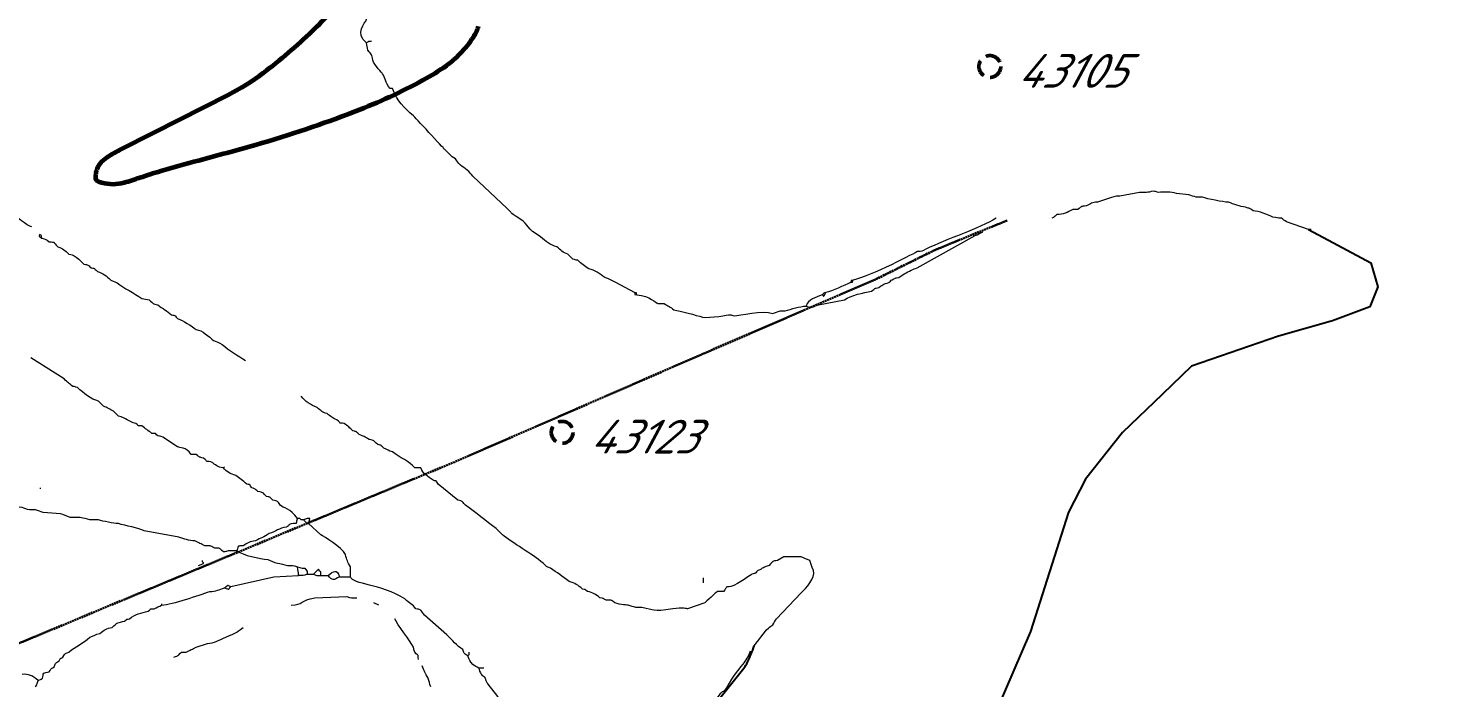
# Model space of a CAD drawing. Header units: centimetres. Extents: x -1591 to 2988, y -2086 to 1278.
# Drawn here: x -931.5 to -513, y -1587.7 to -1392.6 of the extents above; entities that cross this region are included whole.
import ezdxf

# ---------------------------------------------------------------- set-up
doc = ezdxf.new("R2010")
doc.units = ezdxf.units.CM
doc.header["$MEASUREMENT"] = 0
doc.linetypes.add('ACAD_ISO02W100', pattern=[15, 12, -3])
doc.linetypes.add('DASHED', pattern=[7, 5, -2, 0])
for name, color, linetype in [('layer 1', 7, 'Continuous'), ('Lines', 10, 'Continuous'), ('Свердловини', 90, 'Continuous')]:
    doc.layers.add(name, color=color, linetype=linetype)
doc.styles.add('style1', font='isocpeur_0.ttf', dxfattribs={"oblique": 15, "height": 10})
picture_1 = doc.add_image_def('image1.jpg', size_in_pixel=(4696, 8380))

msp = doc.modelspace()

# ---------------------------------------------------------------- linework, layer by layer
at = {"layer": 'layer 1'}
msp.add_lwpolyline([(-552.166, -1452.102), (-543.534, -1456.751), (-533.734, -1462.029), (-531.629, -1469.065), (-534.039, -1475.01), (-545.093, -1479.115), (-561.109, -1483.645), (-586.903, -1492.562), (-595.549, -1500.913), (-607.269, -1512.235), (-618.238, -1526.028), (-623.34, -1535.794), (-634.569, -1571.094), (-644.77, -1594.64), (-646.532, -1602.429)], dxfattribs=at)
msp.add_lwpolyline([(-778.937, -1605.355, 0.0251698), (-767.524, -1605.93, 0.0480475), (-761.555, -1605.355), (-746.06, -1602.343), (-733.876, -1599.973), (-725.78, -1589.826), (-719.527, -1581.987, 0.0579221), (-718.371, -1580.135, 0.0244152), (-716.392, -1575.363)], format="xyb", dxfattribs=at)
at = {"layer": 'layer 1', "lineweight": 20}
for points, knots in [([(-930.362, -1451.371), (-933.655, -1450.424), (-941.285, -1442.513), (-944.261, -1440.032), (-944.261, -1440.032), (-947.184, -1437.595), (-945.832, -1437.92), (-949.381, -1434.911), (-949.381, -1434.911), (-950.802, -1433.872), (-950.13, -1434.736), (-950.844, -1433.083), (-950.844, -1433.083), (-952.575, -1431.208), (-953.832, -1429.144), (-955.599, -1427.23), (-955.599, -1427.23), (-956.063, -1425.618), (-956.143, -1425.955), (-957.428, -1424.67), (-957.428, -1424.67), (-958.152, -1422.959), (-960.44, -1419.944), (-961.817, -1418.452), (-961.817, -1418.452), (-962.44, -1416.98), (-962.102, -1417.534), (-963.28, -1416.258), (-963.28, -1416.258), (-964.111, -1414.293), (-965.324, -1412.421), (-966.938, -1410.771), (-966.938, -1410.771), (-967.068, -1409.446), (-967.08, -1409.726), (-967.669, -1408.577), (-967.669, -1408.577), (-967.669, -1408.577), (-971.693, -1401.261), (-971.693, -1401.261), (-971.693, -1401.261), (-971.718, -1400.121), (-971.864, -1399.731), (-972.059, -1398.701), (-972.059, -1398.701), (-972.845, -1397.85), (-973.192, -1397.363), (-973.887, -1396.507), (-973.887, -1396.507), (-974.016, -1394.829), (-974.904, -1392.428), (-975.716, -1391.02), (-975.716, -1391.02), (-975.866, -1389.112), (-975.402, -1390.66), (-976.448, -1389.191), (-976.448, -1389.191), (-976.608, -1387.102), (-977.495, -1386.015), (-977.545, -1383.705), (-977.545, -1383.705), (-978.434, -1382.165), (-978.236, -1382.979), (-978.276, -1381.145), (-978.276, -1381.145), (-979.279, -1379.738), (-978.965, -1380.915), (-979.008, -1378.95), (-979.008, -1378.95), (-979.477, -1377.504), (-979.374, -1377.617), (-979.374, -1376.024), (-979.374, -1376.024), (-979.839, -1374.589), (-979.987, -1373.128), (-980.471, -1371.635), (-980.471, -1371.635), (-980.471, -1371.635), (-981.203, -1358.102), (-981.203, -1358.102), (-981.203, -1358.102), (-981.82, -1356.06), (-981.365, -1357.295), (-981.203, -1355.176), (-981.203, -1355.176), (-981.248, -1354.926), (-982.703, -1352.765), (-982.3, -1350.787), (-982.3, -1350.787), (-982.3, -1350.787), (-981.203, -1345.666), (-981.203, -1345.666), (-981.203, -1345.666), (-980.688, -1344.081), (-980.606, -1344.642), (-981.203, -1343.106)], [0, 0, 0, 0, 0.04, 0.04, 0.04, 0.04, 0.08, 0.08, 0.08, 0.08, 0.12, 0.12, 0.12, 0.12, 0.16, 0.16, 0.16, 0.16, 0.2, 0.2, 0.2, 0.2, 0.24, 0.24, 0.24, 0.24, 0.28, 0.28, 0.28, 0.28, 0.32, 0.32, 0.32, 0.32, 0.36, 0.36, 0.36, 0.36, 0.4, 0.4, 0.4, 0.4, 0.44, 0.44, 0.44, 0.44, 0.48, 0.48, 0.48, 0.48, 0.52, 0.52, 0.52, 0.52, 0.56, 0.56, 0.56, 0.56, 0.6, 0.6, 0.6, 0.6, 0.64, 0.64, 0.64, 0.64, 0.68, 0.68, 0.68, 0.68, 0.72, 0.72, 0.72, 0.72, 0.76, 0.76, 0.76, 0.76, 0.8, 0.8, 0.8, 0.8, 0.84, 0.84, 0.84, 0.84, 0.88, 0.88, 0.88, 0.88, 0.92, 0.92, 0.92, 0.92, 1, 1, 1, 1]), ([(-751.871, -1470.756), (-751.519, -1471.689), (-752.072, -1471.135), (-751.14, -1471.487), (-751.14, -1471.487), (-751.492, -1470.555), (-750.938, -1471.108), (-751.871, -1470.756), (-751.871, -1470.756), (-751.871, -1470.756), (-757.357, -1467.83), (-757.357, -1467.83), (-757.357, -1467.83), (-758.48, -1467.254), (-759.417, -1466.694), (-760.649, -1466.367), (-760.649, -1466.367), (-762.186, -1465.12), (-763.509, -1464.206), (-765.404, -1463.806), (-765.404, -1463.806), (-766.636, -1462.807), (-767.474, -1462.374), (-768.696, -1461.246), (-768.696, -1461.246), (-769.482, -1461.081), (-769.325, -1461.157), (-770.159, -1460.88), (-770.159, -1460.88), (-770.159, -1460.88), (-771.622, -1459.417), (-771.622, -1459.417), (-771.622, -1459.417), (-773.036, -1459.011), (-773.719, -1458.192), (-774.914, -1457.223), (-774.914, -1457.223), (-776.695, -1456.749), (-778.24, -1455.616), (-779.669, -1454.297), (-779.669, -1454.297), (-783.868, -1451.933), (-783.304, -1450.606), (-785.521, -1449.176), (-785.521, -1449.176), (-790.069, -1446.243), (-787.415, -1447.84), (-789.544, -1445.884), (-789.544, -1445.884), (-789.544, -1445.884), (-799.786, -1436.374), (-799.786, -1436.374), (-799.786, -1436.374), (-800.747, -1434.983), (-802.002, -1434.056), (-803.443, -1433.083), (-803.443, -1433.083), (-804.235, -1432.223), (-804.307, -1432.141), (-804.906, -1431.254), (-804.906, -1431.254), (-806.289, -1430.408), (-806.992, -1429.534), (-808.198, -1428.328), (-808.198, -1428.328), (-808.198, -1428.328), (-817.342, -1418.452), (-817.342, -1418.452), (-817.342, -1418.452), (-820.291, -1416.019), (-821.988, -1414.324), (-823.56, -1410.405), (-823.56, -1410.405), (-823.56, -1410.405), (-824.292, -1410.405), (-824.292, -1410.405), (-824.292, -1410.405), (-825.618, -1408.724), (-825.843, -1407.044), (-826.486, -1406.016), (-826.486, -1406.016), (-826.488, -1406.014), (-828.905, -1403.433), (-829.412, -1401.993), (-829.412, -1401.993), (-829.58, -1400.292), (-829.777, -1400.421), (-830.875, -1399.067), (-830.875, -1399.067), (-831.029, -1398.254), (-831.174, -1397.741), (-831.241, -1396.872), (-831.241, -1396.872), (-834.936, -1394.008), (-831.613, -1391.05), (-831.241, -1389.923), (-831.241, -1389.923), (-831.11, -1388.598), (-831.099, -1388.877), (-830.509, -1387.728), (-830.509, -1387.728), (-829.938, -1386.499), (-829.329, -1385.411), (-829.046, -1384.071), (-829.046, -1384.071), (-827.959, -1382.578), (-828.503, -1384.146), (-828.315, -1382.242), (-828.315, -1382.242), (-827.422, -1379.464), (-825.344, -1377.008), (-823.56, -1374.927), (-823.56, -1374.927), (-823.56, -1374.927), (-820.634, -1371.269), (-820.634, -1371.269), (-820.634, -1371.269), (-818.478, -1367.927), (-811.311, -1358.774), (-808.198, -1358.467), (-808.198, -1358.467), (-807.723, -1356.85), (-808.177, -1357.635), (-806.735, -1356.639), (-806.735, -1356.639), (-806.735, -1356.639), (-803.077, -1353.347), (-803.077, -1353.347), (-803.077, -1353.347), (-801.629, -1352.93), (-797.387, -1350.12), (-796.128, -1348.958), (-796.128, -1348.958), (-796.128, -1348.958), (-790.276, -1347.495), (-790.276, -1347.495), (-790.276, -1347.495), (-789.923, -1346.634), (-789.831, -1346.184), (-789.544, -1345.3)], [0, 0, 0, 0, 0.0277778, 0.0277778, 0.0277778, 0.0277778, 0.0555556, 0.0555556, 0.0555556, 0.0555556, 0.0833333, 0.0833333, 0.0833333, 0.0833333, 0.1111111, 0.1111111, 0.1111111, 0.1111111, 0.1388889, 0.1388889, 0.1388889, 0.1388889, 0.1666667, 0.1666667, 0.1666667, 0.1666667, 0.1944444, 0.1944444, 0.1944444, 0.1944445, 0.2222222, 0.2222222, 0.2222222, 0.2222222, 0.25, 0.25, 0.25, 0.25, 0.2777778, 0.2777778, 0.2777778, 0.2777778, 0.3055556, 0.3055556, 0.3055556, 0.3055556, 0.3333333, 0.3333333, 0.3333333, 0.3333333, 0.3611111, 0.3611111, 0.3611111, 0.3611111, 0.3888889, 0.3888889, 0.3888889, 0.3888889, 0.4166667, 0.4166667, 0.4166667, 0.4166667, 0.4444444, 0.4444444, 0.4444444, 0.4444445, 0.4722222, 0.4722222, 0.4722222, 0.4722222, 0.5, 0.5, 0.5, 0.5, 0.5277778, 0.5277778, 0.5277778, 0.5277778, 0.5555556, 0.5555556, 0.5555556, 0.5555556, 0.5833333, 0.5833333, 0.5833333, 0.5833333, 0.6111111, 0.6111111, 0.6111111, 0.6111111, 0.6388889, 0.6388889, 0.6388889, 0.6388889, 0.6666667, 0.6666667, 0.6666667, 0.6666667, 0.6944444, 0.6944444, 0.6944444, 0.6944445, 0.7222222, 0.7222222, 0.7222222, 0.7222222, 0.75, 0.75, 0.75, 0.75, 0.7777778, 0.7777778, 0.7777778, 0.7777778, 0.8055556, 0.8055556, 0.8055556, 0.8055556, 0.8333333, 0.8333333, 0.8333333, 0.8333333, 0.8611111, 0.8611111, 0.8611111, 0.8611111, 0.8888889, 0.8888889, 0.8888889, 0.8888889, 0.9166667, 0.9166667, 0.9166667, 0.9166667, 0.9444444, 0.9444444, 0.9444444, 0.9444445, 1, 1, 1, 1]), ([(-552.166, -1452.102), (-552.166, -1452.102), (-551.435, -1452.102), (-551.435, -1452.102), (-551.435, -1452.102), (-551.435, -1452.102), (-552.166, -1452.102), (-552.166, -1452.102), (-552.166, -1452.102), (-552.166, -1452.102), (-558.75, -1449.907), (-558.75, -1449.907), (-558.75, -1449.907), (-559.407, -1449.388), (-559.544, -1449.257), (-560.213, -1448.81), (-560.213, -1448.81), (-561.444, -1448.716), (-561.542, -1448.539), (-562.773, -1448.444), (-562.773, -1448.444), (-564.159, -1447.645), (-566.979, -1446.742), (-568.625, -1446.616), (-568.625, -1446.616), (-569.904, -1445.677), (-569.337, -1446.032), (-570.82, -1445.518), (-570.82, -1445.518), (-572.496, -1445.39), (-574.381, -1444.595), (-575.94, -1444.055), (-575.94, -1444.055), (-577.521, -1444.021), (-582.15, -1443.069), (-583.621, -1442.592), (-583.621, -1442.592), (-583.621, -1442.592), (-585.45, -1442.592), (-585.45, -1442.592), (-585.45, -1442.592), (-586.183, -1442.339), (-586.912, -1442.114), (-587.645, -1441.861), (-587.645, -1441.861), (-587.645, -1441.861), (-591.302, -1441.495), (-591.302, -1441.495), (-591.302, -1441.495), (-593.069, -1440.922), (-594.8, -1441.129), (-596.789, -1441.129), (-596.789, -1441.129), (-597.688, -1440.806), (-597.416, -1440.925), (-598.252, -1440.763), (-598.252, -1440.763), (-599.877, -1441.291), (-600.493, -1441.129), (-602.275, -1441.129), (-602.275, -1441.129), (-602.275, -1441.129), (-608.127, -1442.227), (-608.127, -1442.227), (-608.127, -1442.227), (-609.74, -1442.262), (-610.018, -1442.473), (-611.419, -1442.958), (-611.419, -1442.958), (-611.419, -1442.958), (-614.73, -1444.021), (-614.73, -1444.021), (-614.73, -1444.021), (-616.273, -1444.175), (-616.716, -1444.41), (-618.003, -1445.153), (-618.003, -1445.153), (-619.654, -1445.28), (-619.263, -1445.223), (-620.563, -1446.25), (-620.563, -1446.25), (-620.563, -1446.25), (-622.026, -1446.25), (-622.026, -1446.25), (-622.026, -1446.25), (-623.635, -1447.076), (-624.829, -1447.671), (-626.781, -1447.713), (-626.781, -1447.713), (-627.638, -1448.57), (-627.399, -1448.3), (-628.244, -1448.81)], [0, 0, 0, 0, 0.0416667, 0.0416667, 0.0416667, 0.0416667, 0.0833333, 0.0833333, 0.0833333, 0.0833333, 0.125, 0.125, 0.125, 0.125, 0.1666667, 0.1666667, 0.1666667, 0.1666667, 0.2083333, 0.2083333, 0.2083333, 0.2083333, 0.25, 0.25, 0.25, 0.25, 0.2916667, 0.2916667, 0.2916667, 0.2916667, 0.3333333, 0.3333333, 0.3333333, 0.3333333, 0.375, 0.375, 0.375, 0.375, 0.4166667, 0.4166667, 0.4166667, 0.4166667, 0.4583333, 0.4583333, 0.4583333, 0.4583333, 0.5, 0.5, 0.5, 0.5, 0.5416667, 0.5416667, 0.5416667, 0.5416667, 0.5833333, 0.5833333, 0.5833333, 0.5833333, 0.625, 0.625, 0.625, 0.625, 0.6666667, 0.6666667, 0.6666667, 0.6666667, 0.7083333, 0.7083333, 0.7083333, 0.7083333, 0.75, 0.75, 0.75, 0.75, 0.7916667, 0.7916667, 0.7916667, 0.7916667, 0.8333333, 0.8333333, 0.8333333, 0.8333333, 0.875, 0.875, 0.875, 0.875, 0.9166667, 0.9166667, 0.9166667, 0.9166667, 1, 1, 1, 1]), ([(-644.703, -1448.81), (-649.601, -1451.743), (-659.523, -1455.007), (-665.552, -1457.954), (-665.552, -1457.954), (-666.761, -1458.575), (-666.664, -1458.654), (-668.112, -1458.686), (-668.112, -1458.686), (-668.113, -1458.686), (-682.204, -1466.167), (-687.132, -1467.098), (-687.132, -1467.098), (-688.064, -1467.45), (-687.511, -1466.897), (-687.863, -1467.83), (-687.863, -1467.83), (-689.83, -1468.619), (-693.312, -1470.363), (-695.178, -1470.756), (-695.178, -1470.756), (-695.905, -1471.031), (-695.564, -1470.776), (-696.276, -1471.487), (-696.276, -1471.487), (-698.251, -1472.28), (-700.423, -1472.666), (-701.03, -1474.779)], [0, 0, 0, 0, 0.125, 0.125, 0.125, 0.125, 0.25, 0.25, 0.25, 0.25, 0.375, 0.375, 0.375, 0.375, 0.5, 0.5, 0.5, 0.5, 0.625, 0.625, 0.625, 0.625, 0.75, 0.75, 0.75, 0.75, 1, 1, 1, 1]), ([(-927.436, -1454.662), (-927.66, -1453.592), (-927.309, -1454.183), (-928.167, -1453.565), (-928.167, -1453.565), (-928.045, -1454.447), (-928.74, -1453.729), (-927.436, -1454.662), (-927.436, -1454.662), (-926.12, -1455.012), (-926.388, -1455.01), (-925.241, -1455.76), (-925.241, -1455.76), (-923.403, -1455.941), (-924.162, -1455.774), (-922.681, -1457.223), (-922.681, -1457.223), (-921.136, -1457.876), (-920.703, -1458.204), (-919.389, -1459.417), (-919.389, -1459.417), (-917.74, -1459.765), (-917.838, -1459.981), (-916.463, -1460.88), (-916.463, -1460.88), (-916.463, -1460.88), (-915, -1462.343), (-915, -1462.343), (-915, -1462.343), (-913.506, -1462.658), (-914.003, -1462.495), (-912.805, -1463.441), (-912.805, -1463.441), (-911.333, -1463.841), (-912.312, -1463.335), (-910.977, -1464.538), (-910.977, -1464.538), (-909.182, -1465.258), (-908.477, -1465.692), (-906.953, -1467.098), (-906.953, -1467.098), (-906.953, -1467.098), (-905.147, -1467.878), (-905.147, -1467.878), (-905.147, -1467.878), (-903.121, -1469.679), (-900.136, -1470.748), (-897.809, -1472.585), (-897.809, -1472.585), (-896.941, -1472.651), (-896.428, -1472.797), (-895.615, -1472.95), (-895.615, -1472.95), (-894.298, -1474.166), (-894.753, -1474.055), (-893.054, -1474.413), (-893.054, -1474.413), (-891.669, -1475.537), (-890.416, -1476.216), (-889.031, -1477.339), (-889.031, -1477.339), (-887.558, -1477.74), (-888.537, -1477.233), (-887.202, -1478.437), (-887.202, -1478.437), (-885.661, -1479.088), (-883.086, -1480.647), (-881.716, -1481.729), (-881.716, -1481.729), (-880.007, -1481.897), (-877.902, -1483.814), (-876.595, -1485.02), (-876.595, -1485.02), (-875.367, -1485.347), (-875.197, -1485.626), (-874.035, -1486.118), (-874.035, -1486.118), (-872.112, -1487.894), (-869.264, -1489.568), (-867.085, -1490.873)], [0, 0, 0, 0, 0.047619, 0.047619, 0.047619, 0.0476191, 0.0952381, 0.0952381, 0.0952381, 0.0952381, 0.1428571, 0.1428571, 0.1428571, 0.1428572, 0.1904762, 0.1904762, 0.1904762, 0.1904762, 0.2380952, 0.2380952, 0.2380952, 0.2380952, 0.2857143, 0.2857143, 0.2857143, 0.2857143, 0.3333333, 0.3333333, 0.3333333, 0.3333333, 0.3809524, 0.3809524, 0.3809524, 0.3809524, 0.4285714, 0.4285714, 0.4285714, 0.4285714, 0.4761905, 0.4761905, 0.4761905, 0.4761905, 0.5238095, 0.5238095, 0.5238095, 0.5238095, 0.5714286, 0.5714286, 0.5714286, 0.5714286, 0.6190476, 0.6190476, 0.6190476, 0.6190476, 0.6666667, 0.6666667, 0.6666667, 0.6666667, 0.7142857, 0.7142857, 0.7142857, 0.7142857, 0.7619048, 0.7619048, 0.7619048, 0.7619048, 0.8095238, 0.8095238, 0.8095238, 0.8095238, 0.8571429, 0.8571429, 0.8571429, 0.8571429, 0.9047619, 0.9047619, 0.9047619, 0.9047619, 1, 1, 1, 1]), ([(-751.14, -1471.487), (-747.323, -1471.781), (-745.434, -1473.848), (-744.922, -1474.048), (-744.922, -1474.048), (-744.922, -1474.048), (-743.093, -1474.048), (-743.093, -1474.048), (-743.093, -1474.048), (-741.891, -1474.768), (-741.337, -1474.953), (-740.167, -1475.876), (-740.167, -1475.876), (-738.318, -1476.266), (-733.572, -1477.482), (-731.754, -1478.071), (-731.754, -1478.071), (-729.395, -1478.444), (-723.894, -1477.338), (-723.708, -1477.339), (-723.708, -1477.339), (-722.922, -1477.504), (-723.079, -1477.429), (-722.244, -1477.705), (-722.244, -1477.705), (-721.006, -1477.709), (-713.684, -1475.743), (-710.906, -1476.974), (-710.906, -1476.974), (-710.174, -1476.72), (-709.444, -1476.496), (-708.711, -1476.242), (-708.711, -1476.242), (-708.711, -1476.242), (-707.248, -1476.242), (-707.248, -1476.242), (-707.248, -1476.242), (-705.424, -1475.611), (-703.035, -1474.933), (-701.03, -1474.779), (-701.03, -1474.779), (-699.247, -1475.472), (-699.173, -1475.036), (-697.373, -1474.413), (-697.373, -1474.413), (-697.373, -1474.413), (-689.692, -1472.95), (-689.692, -1472.95), (-689.692, -1472.95), (-687.697, -1471.53), (-684.086, -1470.851), (-681.645, -1470.39), (-681.645, -1470.39), (-680.448, -1469.445), (-680.944, -1469.608), (-679.451, -1469.293), (-679.451, -1469.293), (-677.977, -1468.13), (-678.167, -1468.398), (-676.524, -1467.83), (-676.524, -1467.83), (-675.667, -1466.972), (-675.907, -1467.243), (-675.061, -1466.732), (-675.061, -1466.732), (-674.004, -1466.277), (-674.929, -1466.471), (-673.598, -1466.367), (-673.598, -1466.367), (-672.367, -1465.395), (-671.274, -1464.886), (-669.941, -1464.172), (-669.941, -1464.172), (-669.198, -1463.819), (-668.895, -1463.712), (-668.112, -1463.441), (-668.112, -1463.441), (-668.112, -1463.441), (-650.921, -1453.931), (-650.921, -1453.931), (-650.921, -1453.931), (-650.152, -1453.573), (-649.476, -1453.266), (-648.727, -1452.834)], [0, 0, 0, 0, 0.0454545, 0.0454545, 0.0454545, 0.0454546, 0.0909091, 0.0909091, 0.0909091, 0.0909091, 0.1363636, 0.1363636, 0.1363636, 0.1363636, 0.1818182, 0.1818182, 0.1818182, 0.1818182, 0.2272727, 0.2272727, 0.2272727, 0.2272727, 0.2727273, 0.2727273, 0.2727273, 0.2727273, 0.3181818, 0.3181818, 0.3181818, 0.3181818, 0.3636364, 0.3636364, 0.3636364, 0.3636364, 0.4090909, 0.4090909, 0.4090909, 0.4090909, 0.4545455, 0.4545455, 0.4545455, 0.4545455, 0.5, 0.5, 0.5, 0.5, 0.5454545, 0.5454545, 0.5454545, 0.5454546, 0.5909091, 0.5909091, 0.5909091, 0.5909091, 0.6363636, 0.6363636, 0.6363636, 0.6363636, 0.6818182, 0.6818182, 0.6818182, 0.6818182, 0.7272727, 0.7272727, 0.7272727, 0.7272727, 0.7727273, 0.7727273, 0.7727273, 0.7727273, 0.8181818, 0.8181818, 0.8181818, 0.8181818, 0.8636364, 0.8636364, 0.8636364, 0.8636364, 0.9090909, 0.9090909, 0.9090909, 0.9090909, 1, 1, 1, 1]), ([(-849.895, -1538.056), (-849.061, -1538.89), (-849.356, -1538.673), (-848.432, -1539.153), (-848.432, -1539.153), (-848.172, -1538.437), (-848.183, -1538.443), (-848.066, -1537.69), (-848.066, -1537.69), (-849.526, -1537.69), (-848.788, -1537.616), (-849.895, -1538.056), (-849.895, -1538.056), (-849.895, -1538.056), (-850.626, -1538.056), (-850.626, -1538.056), (-850.626, -1538.056), (-851.385, -1537.584), (-850.497, -1537.69), (-851.724, -1537.69), (-851.724, -1537.69), (-853.807, -1534.674), (-855.885, -1534.576), (-856.844, -1533.667), (-856.844, -1533.667), (-857.806, -1532.353), (-857.274, -1532.575), (-859.039, -1532.203), (-859.039, -1532.203), (-860.38, -1530.968), (-859.447, -1531.515), (-860.868, -1531.106), (-860.868, -1531.106), (-862.184, -1529.891), (-861.729, -1530.001), (-863.428, -1529.643), (-863.428, -1529.643), (-864.552, -1528.736), (-863.974, -1529.088), (-865.257, -1528.546), (-865.257, -1528.546), (-866.35, -1527.039), (-865.352, -1527.875), (-866.72, -1527.449), (-866.72, -1527.449), (-867.941, -1526.321), (-868.78, -1525.887), (-870.012, -1524.888), (-870.012, -1524.888), (-871.507, -1524.573), (-872.832, -1523.773), (-873.669, -1522.694), (-873.669, -1522.694), (-875.446, -1522.519), (-875.861, -1521.823), (-877.327, -1520.865), (-877.327, -1520.865), (-879.17, -1520.683), (-877.957, -1521.178), (-879.521, -1519.768), (-879.521, -1519.768), (-881.015, -1519.453), (-880.518, -1519.616), (-881.716, -1518.67), (-881.716, -1518.67), (-881.716, -1518.67), (-883.179, -1518.67), (-883.179, -1518.67), (-883.179, -1518.67), (-884.903, -1516.371), (-886.468, -1516.816), (-887.202, -1516.476), (-887.202, -1516.476), (-887.202, -1516.476), (-891.591, -1513.55), (-891.591, -1513.55), (-891.591, -1513.55), (-892.49, -1513.227), (-892.218, -1513.346), (-893.054, -1513.184), (-893.054, -1513.184), (-894.547, -1512.097), (-892.979, -1512.64), (-894.883, -1512.452), (-894.883, -1512.452), (-895.933, -1511.601), (-896.759, -1511.109), (-897.809, -1510.258), (-897.809, -1510.258), (-899.718, -1510.108), (-898.17, -1510.572), (-899.638, -1509.526), (-899.638, -1509.526), (-901.748, -1509.082), (-902.409, -1507.827), (-904.759, -1507.332), (-904.759, -1507.332), (-904.759, -1507.332), (-906.222, -1505.869), (-906.222, -1505.869), (-906.222, -1505.869), (-907.2, -1505.392), (-908.147, -1504.829), (-909.148, -1504.406), (-909.148, -1504.406), (-909.148, -1504.406), (-910.611, -1502.943), (-910.611, -1502.943), (-910.611, -1502.943), (-912.871, -1502.342), (-915.053, -1500.656), (-916.829, -1498.919), (-916.829, -1498.919), (-917.728, -1498.596), (-917.456, -1498.715), (-918.292, -1498.554), (-918.292, -1498.554), (-919.3, -1497.736), (-919.853, -1497.336), (-920.852, -1496.359), (-920.852, -1496.359), (-920.852, -1496.359), (-930.728, -1490.141), (-930.728, -1490.141)], [0, 0, 0, 0, 0.03125, 0.03125, 0.03125, 0.03125, 0.0625, 0.0625, 0.0625, 0.0625, 0.09375, 0.09375, 0.09375, 0.09375, 0.125, 0.125, 0.125, 0.125, 0.15625, 0.15625, 0.15625, 0.15625, 0.1875, 0.1875, 0.1875, 0.1875, 0.21875, 0.21875, 0.21875, 0.21875, 0.25, 0.25, 0.25, 0.25, 0.28125, 0.28125, 0.28125, 0.28125, 0.3125, 0.3125, 0.3125, 0.3125, 0.34375, 0.34375, 0.34375, 0.34375, 0.375, 0.375, 0.375, 0.375, 0.40625, 0.40625, 0.40625, 0.40625, 0.4375, 0.4375, 0.4375, 0.4375, 0.46875, 0.46875, 0.46875, 0.46875, 0.5, 0.5, 0.5, 0.5, 0.53125, 0.53125, 0.53125, 0.53125, 0.5625, 0.5625, 0.5625, 0.5625, 0.59375, 0.59375, 0.59375, 0.59375, 0.625, 0.625, 0.625, 0.625, 0.65625, 0.65625, 0.65625, 0.65625, 0.6875, 0.6875, 0.6875, 0.6875, 0.71875, 0.71875, 0.71875, 0.71875, 0.75, 0.75, 0.75, 0.75, 0.78125, 0.78125, 0.78125, 0.78125, 0.8125, 0.8125, 0.8125, 0.8125, 0.84375, 0.84375, 0.84375, 0.84375, 0.875, 0.875, 0.875, 0.875, 0.90625, 0.90625, 0.90625, 0.90625, 0.9375, 0.9375, 0.9375, 0.9375, 1, 1, 1, 1]), ([(-851.724, -1537.69), (-851.983, -1538.406), (-851.971, -1538.4), (-852.089, -1539.153), (-852.089, -1539.153), (-854.92, -1539.153), (-853.71, -1539.732), (-855.015, -1540.25), (-855.015, -1540.25), (-857.274, -1540.424), (-857.924, -1541.613), (-860.136, -1542.079), (-860.136, -1542.079), (-861.645, -1543.27), (-862.529, -1543.298), (-864.159, -1544.274), (-864.159, -1544.274), (-865.862, -1544.404), (-866.422, -1544.901), (-867.817, -1545.737), (-867.817, -1545.737), (-869.567, -1545.909), (-869.115, -1545.394), (-869.646, -1547.2), (-869.646, -1547.2), (-869.646, -1547.2), (-872.206, -1547.2), (-872.206, -1547.2), (-872.206, -1547.2), (-873.105, -1547.523), (-872.833, -1547.404), (-873.669, -1547.565), (-873.669, -1547.565), (-875.231, -1546.157), (-874.179, -1546.513), (-876.229, -1546.468), (-876.229, -1546.468), (-877.846, -1545.535), (-877.201, -1545.737), (-879.156, -1545.737), (-879.156, -1545.737), (-880.292, -1545.081), (-880.945, -1544.93), (-882.082, -1544.274), (-882.082, -1544.274), (-883.84, -1544.235), (-885.292, -1543.711), (-886.836, -1543.176), (-886.836, -1543.176), (-886.836, -1543.176), (-897.078, -1541.347), (-897.078, -1541.347), (-897.078, -1541.347), (-898.727, -1540.396), (-902.629, -1539.844), (-904.759, -1539.153), (-904.759, -1539.153), (-906.206, -1539.122), (-909.293, -1538.483), (-910.611, -1538.056), (-910.611, -1538.056), (-910.611, -1538.056), (-913.171, -1538.056), (-913.171, -1538.056), (-913.171, -1538.056), (-914.307, -1537.687), (-914.961, -1537.692), (-916.097, -1537.324), (-916.097, -1537.324), (-916.097, -1537.324), (-919.023, -1537.324), (-919.023, -1537.324), (-919.023, -1537.324), (-920.043, -1536.915), (-920.907, -1536.588), (-921.949, -1536.227), (-921.949, -1536.227), (-921.949, -1536.227), (-927.07, -1535.861), (-927.07, -1535.861), (-927.07, -1535.861), (-927.802, -1535.608), (-928.532, -1535.383), (-929.265, -1535.13), (-929.265, -1535.13), (-929.265, -1535.13), (-931.093, -1535.13), (-931.093, -1535.13), (-931.093, -1535.13), (-931.826, -1534.876), (-932.556, -1534.651), (-933.288, -1534.398), (-933.288, -1534.398), (-933.288, -1534.398), (-936.946, -1534.032), (-936.946, -1534.032), (-936.946, -1534.032), (-938.399, -1532.997), (-937.535, -1533.301), (-939.506, -1533.301), (-939.506, -1533.301), (-939.506, -1533.301), (-940.995, -1532.62), (-940.995, -1532.62), (-940.995, -1532.62), (-944.639, -1532.287), (-948.99, -1530.455), (-952.673, -1530.375), (-952.673, -1530.375), (-954.149, -1529.356), (-952.961, -1529.432), (-954.868, -1530.009), (-954.868, -1530.009), (-955.941, -1529.653), (-955.541, -1529.732), (-956.697, -1529.643), (-956.697, -1529.643), (-957.485, -1529.304), (-956.796, -1529.277), (-958.16, -1529.277), (-958.16, -1529.277), (-959.567, -1528.275), (-958.389, -1528.589), (-960.354, -1528.546), (-960.354, -1528.546), (-961.775, -1527.726), (-960.929, -1527.939), (-962.549, -1527.814), (-962.549, -1527.814), (-964.089, -1526.926), (-963.275, -1527.123), (-965.109, -1527.083), (-965.109, -1527.083), (-966.566, -1526.579), (-968.041, -1526.124), (-969.498, -1525.62), (-969.498, -1525.62), (-969.498, -1525.62), (-974.985, -1524.888), (-974.985, -1524.888), (-974.985, -1524.888), (-976.483, -1524.402), (-978.81, -1523.827), (-980.471, -1523.791), (-980.471, -1523.791), (-981.878, -1522.789), (-980.701, -1523.102), (-982.666, -1523.059), (-982.666, -1523.059), (-983.576, -1522.765), (-984.316, -1522.623), (-985.226, -1522.328), (-985.226, -1522.328), (-985.226, -1522.328), (-986.689, -1522.328), (-986.689, -1522.328), (-986.689, -1522.328), (-988.107, -1521.509), (-989.18, -1521.395), (-990.712, -1520.865), (-990.712, -1520.865), (-990.712, -1520.865), (-1007.903, -1517.207), (-1007.903, -1517.207), (-1007.903, -1517.207), (-1009.341, -1516.377), (-1009.342, -1516.592), (-1010.829, -1516.11), (-1010.829, -1516.11), (-1010.829, -1516.11), (-1012.292, -1516.11), (-1012.292, -1516.11), (-1012.292, -1516.11), (-1013.631, -1515.676), (-1014.976, -1515.447), (-1016.316, -1515.013), (-1016.316, -1515.013), (-1017.849, -1514.979), (-1018.074, -1514.68), (-1019.607, -1514.647), (-1019.607, -1514.647), (-1020.961, -1513.866), (-1022.339, -1513.586), (-1023.996, -1513.55), (-1023.996, -1513.55), (-1025.404, -1512.738), (-1027.805, -1511.85), (-1029.483, -1511.721), (-1029.483, -1511.721), (-1030.903, -1510.901), (-1030.058, -1511.114), (-1031.677, -1510.989), (-1031.677, -1510.989), (-1033.38, -1509.776), (-1036.554, -1509.467), (-1038.627, -1508.795), (-1038.627, -1508.795), (-1040.469, -1508.755), (-1041.886, -1508.195), (-1043.382, -1507.332), (-1043.382, -1507.332), (-1045.049, -1507.204), (-1045.372, -1506.728), (-1047.039, -1506.6), (-1047.039, -1506.6), (-1048.605, -1506.116), (-1055.338, -1503.458), (-1057.281, -1503.308), (-1057.281, -1503.308), (-1058.172, -1502.713), (-1058.253, -1502.635), (-1059.109, -1501.845)], [0, 0, 0, 0, 0.0185185, 0.0185185, 0.0185185, 0.0185185, 0.037037, 0.037037, 0.037037, 0.037037, 0.0555556, 0.0555556, 0.0555556, 0.0555556, 0.0740741, 0.0740741, 0.0740741, 0.0740741, 0.0925926, 0.0925926, 0.0925926, 0.0925926, 0.1111111, 0.1111111, 0.1111111, 0.1111111, 0.1296296, 0.1296296, 0.1296296, 0.1296296, 0.1481481, 0.1481481, 0.1481481, 0.1481482, 0.1666667, 0.1666667, 0.1666667, 0.1666667, 0.1851852, 0.1851852, 0.1851852, 0.1851852, 0.2037037, 0.2037037, 0.2037037, 0.2037037, 0.2222222, 0.2222222, 0.2222222, 0.2222222, 0.2407407, 0.2407407, 0.2407407, 0.2407408, 0.2592593, 0.2592593, 0.2592593, 0.2592593, 0.2777778, 0.2777778, 0.2777778, 0.2777778, 0.2962963, 0.2962963, 0.2962963, 0.2962963, 0.3148148, 0.3148148, 0.3148148, 0.3148148, 0.3333333, 0.3333333, 0.3333333, 0.3333333, 0.3518519, 0.3518519, 0.3518519, 0.3518519, 0.3703704, 0.3703704, 0.3703704, 0.3703704, 0.3888889, 0.3888889, 0.3888889, 0.3888889, 0.4074074, 0.4074074, 0.4074074, 0.4074074, 0.4259259, 0.4259259, 0.4259259, 0.4259259, 0.4444444, 0.4444444, 0.4444444, 0.4444445, 0.462963, 0.462963, 0.462963, 0.462963, 0.4814815, 0.4814815, 0.4814815, 0.4814815, 0.5, 0.5, 0.5, 0.5, 0.5185185, 0.5185185, 0.5185185, 0.5185185, 0.537037, 0.537037, 0.537037, 0.537037, 0.5555556, 0.5555556, 0.5555556, 0.5555556, 0.5740741, 0.5740741, 0.5740741, 0.5740741, 0.5925926, 0.5925926, 0.5925926, 0.5925926, 0.6111111, 0.6111111, 0.6111111, 0.6111111, 0.6296296, 0.6296296, 0.6296296, 0.6296296, 0.6481481, 0.6481481, 0.6481481, 0.6481482, 0.6666667, 0.6666667, 0.6666667, 0.6666667, 0.6851852, 0.6851852, 0.6851852, 0.6851852, 0.7037037, 0.7037037, 0.7037037, 0.7037037, 0.7222222, 0.7222222, 0.7222222, 0.7222222, 0.7407407, 0.7407407, 0.7407407, 0.7407408, 0.7592593, 0.7592593, 0.7592593, 0.7592593, 0.7777778, 0.7777778, 0.7777778, 0.7777778, 0.7962963, 0.7962963, 0.7962963, 0.7962963, 0.8148148, 0.8148148, 0.8148148, 0.8148148, 0.8333333, 0.8333333, 0.8333333, 0.8333333, 0.8518519, 0.8518519, 0.8518519, 0.8518519, 0.8703704, 0.8703704, 0.8703704, 0.8703704, 0.8888889, 0.8888889, 0.8888889, 0.8888889, 0.9074074, 0.9074074, 0.9074074, 0.9074074, 0.9259259, 0.9259259, 0.9259259, 0.9259259, 0.9444444, 0.9444444, 0.9444444, 0.9444445, 0.962963, 0.962963, 0.962963, 0.962963, 1, 1, 1, 1]), ([(-716.392, -1575.363), (-716.392, -1575.363), (-712.735, -1570.608), (-712.735, -1570.608), (-712.735, -1570.608), (-711.875, -1569.817), (-711.793, -1569.745), (-710.906, -1569.145), (-710.906, -1569.145), (-710.538, -1568.444), (-710.249, -1567.989), (-709.809, -1567.316), (-709.809, -1567.316), (-709.809, -1567.316), (-702.493, -1559.635), (-702.493, -1559.635), (-702.493, -1559.635), (-700.97, -1558.33), (-698.32, -1555.188), (-698.836, -1553.052), (-698.836, -1553.052), (-699.558, -1551.645), (-699.473, -1551.545), (-699.933, -1550.126), (-699.933, -1550.126), (-700.799, -1549.723), (-701.609, -1549.383), (-702.493, -1549.028), (-702.493, -1549.028), (-702.493, -1549.028), (-707.614, -1549.028), (-707.614, -1549.028), (-707.614, -1549.028), (-707.614, -1549.028), (-709.462, -1550.091), (-709.462, -1550.091), (-709.462, -1550.091), (-711.281, -1550.307), (-710.522, -1550.14), (-712.003, -1551.589), (-712.003, -1551.589), (-713.665, -1551.939), (-713.772, -1552.408), (-715.295, -1553.052), (-715.295, -1553.052), (-716.636, -1554.288), (-715.703, -1553.74), (-717.124, -1554.149), (-717.124, -1554.149), (-717.314, -1554.256), (-720.972, -1557.043), (-723.342, -1557.807), (-723.342, -1557.807), (-725.228, -1557.997), (-724.157, -1557.606), (-725.536, -1559.27), (-725.536, -1559.27), (-725.536, -1559.27), (-727.365, -1559.27), (-727.365, -1559.27), (-727.365, -1559.27), (-727.365, -1559.27), (-731.023, -1562.562), (-731.023, -1562.562), (-731.023, -1562.562), (-731.023, -1562.562), (-736.143, -1564.39), (-736.143, -1564.39), (-736.143, -1564.39), (-736.28, -1564.394), (-737.576, -1563.923), (-740.532, -1564.39), (-740.532, -1564.39), (-746.775, -1565.377), (-745.903, -1564.621), (-749.676, -1564.025), (-749.676, -1564.025), (-749.676, -1564.025), (-751.505, -1564.025), (-751.505, -1564.025), (-751.505, -1564.025), (-752.238, -1563.771), (-752.967, -1563.547), (-753.7, -1563.293), (-753.7, -1563.293), (-753.834, -1563.271), (-755.961, -1563.312), (-757.723, -1562.562), (-757.723, -1562.562), (-759.176, -1561.526), (-758.312, -1561.83), (-760.284, -1561.83), (-760.284, -1561.83), (-761.383, -1561.181), (-760.905, -1561.353), (-762.112, -1561.099), (-762.112, -1561.099), (-763.424, -1560.064), (-764.161, -1559.609), (-765.77, -1559.27), (-765.77, -1559.27), (-767.275, -1558.081), (-765.815, -1558.924), (-767.233, -1558.538), (-767.233, -1558.538), (-768.695, -1557.353), (-769.441, -1556.726), (-771.256, -1556.344), (-771.256, -1556.344), (-773.201, -1554.549), (-774.864, -1553.803), (-776.743, -1552.32), (-776.743, -1552.32), (-778.306, -1551.871), (-777.637, -1552.13), (-778.937, -1550.857), (-778.937, -1550.857), (-782.184, -1548.209), (-788.16, -1544.758), (-791.007, -1542.445), (-791.007, -1542.445), (-791.007, -1542.445), (-792.836, -1540.616), (-792.836, -1540.616), (-792.836, -1540.616), (-795.902, -1538.544), (-798.854, -1535.779), (-801.98, -1533.667), (-801.98, -1533.667), (-803.281, -1532.394), (-802.611, -1532.653), (-804.175, -1532.203), (-804.175, -1532.203), (-804.175, -1532.203), (-810.027, -1527.449), (-810.027, -1527.449), (-810.027, -1527.449), (-811.12, -1525.942), (-810.122, -1526.778), (-811.49, -1526.351), (-811.49, -1526.351), (-813.05, -1525.086), (-814.622, -1524.522), (-815.148, -1522.694), (-815.148, -1522.694), (-815.148, -1522.694), (-816.976, -1522.694), (-816.976, -1522.694), (-816.976, -1522.694), (-818.455, -1520.673), (-821.476, -1519.629), (-823.56, -1517.939), (-823.56, -1517.939), (-824.789, -1517.613), (-824.958, -1517.333), (-826.12, -1516.842), (-826.12, -1516.842), (-827.461, -1515.606), (-826.528, -1516.153), (-827.949, -1515.744), (-827.949, -1515.744), (-829.266, -1514.529), (-828.811, -1514.64), (-830.509, -1514.281), (-830.509, -1514.281), (-831.71, -1513.4), (-832.114, -1513.348), (-833.436, -1512.818), (-833.436, -1512.818), (-834.776, -1511.583), (-833.843, -1512.13), (-835.264, -1511.721), (-835.264, -1511.721), (-836.263, -1510.744), (-836.816, -1510.344), (-837.825, -1509.526), (-837.825, -1509.526), (-839.668, -1509.345), (-838.455, -1509.839), (-840.019, -1508.429), (-840.019, -1508.429), (-841.398, -1507.846), (-841.735, -1507.581), (-842.945, -1506.6), (-842.945, -1506.6), (-844.485, -1506.191), (-844.654, -1505.895), (-845.871, -1504.771), (-845.871, -1504.771), (-847.683, -1504.045), (-849.481, -1502.999), (-850.626, -1501.48)], [0, 0, 0, 0, 0.0204082, 0.0204082, 0.0204082, 0.0204082, 0.0408163, 0.0408163, 0.0408163, 0.0408163, 0.0612245, 0.0612245, 0.0612245, 0.0612245, 0.0816327, 0.0816327, 0.0816327, 0.0816327, 0.1020408, 0.1020408, 0.1020408, 0.1020408, 0.122449, 0.122449, 0.122449, 0.122449, 0.1428571, 0.1428571, 0.1428571, 0.1428572, 0.1632653, 0.1632653, 0.1632653, 0.1632653, 0.1836735, 0.1836735, 0.1836735, 0.1836735, 0.2040816, 0.2040816, 0.2040816, 0.2040816, 0.2244898, 0.2244898, 0.2244898, 0.2244898, 0.244898, 0.244898, 0.244898, 0.244898, 0.2653061, 0.2653061, 0.2653061, 0.2653061, 0.2857143, 0.2857143, 0.2857143, 0.2857143, 0.3061224, 0.3061224, 0.3061224, 0.3061225, 0.3265306, 0.3265306, 0.3265306, 0.3265306, 0.3469388, 0.3469388, 0.3469388, 0.3469388, 0.3673469, 0.3673469, 0.3673469, 0.3673469, 0.3877551, 0.3877551, 0.3877551, 0.3877551, 0.4081633, 0.4081633, 0.4081633, 0.4081633, 0.4285714, 0.4285714, 0.4285714, 0.4285714, 0.4489796, 0.4489796, 0.4489796, 0.4489796, 0.4693878, 0.4693878, 0.4693878, 0.4693878, 0.4897959, 0.4897959, 0.4897959, 0.4897959, 0.5102041, 0.5102041, 0.5102041, 0.5102041, 0.5306122, 0.5306122, 0.5306122, 0.5306123, 0.5510204, 0.5510204, 0.5510204, 0.5510204, 0.5714286, 0.5714286, 0.5714286, 0.5714286, 0.5918367, 0.5918367, 0.5918367, 0.5918367, 0.6122449, 0.6122449, 0.6122449, 0.6122449, 0.6326531, 0.6326531, 0.6326531, 0.6326531, 0.6530612, 0.6530612, 0.6530612, 0.6530612, 0.6734694, 0.6734694, 0.6734694, 0.6734694, 0.6938776, 0.6938776, 0.6938776, 0.6938776, 0.7142857, 0.7142857, 0.7142857, 0.7142857, 0.7346939, 0.7346939, 0.7346939, 0.7346939, 0.755102, 0.755102, 0.755102, 0.7551021, 0.7755102, 0.7755102, 0.7755102, 0.7755102, 0.7959184, 0.7959184, 0.7959184, 0.7959184, 0.8163265, 0.8163265, 0.8163265, 0.8163265, 0.8367347, 0.8367347, 0.8367347, 0.8367347, 0.8571429, 0.8571429, 0.8571429, 0.8571429, 0.877551, 0.877551, 0.877551, 0.877551, 0.8979592, 0.8979592, 0.8979592, 0.8979592, 0.9183673, 0.9183673, 0.9183673, 0.9183674, 0.9387755, 0.9387755, 0.9387755, 0.9387755, 0.9591837, 0.9591837, 0.9591837, 0.9591837, 1, 1, 1, 1]), ([(-869.646, -1547.2), (-867.78, -1548.57), (-862.93, -1549.574), (-860.502, -1549.76), (-860.502, -1549.76), (-858.669, -1550.817), (-856.671, -1550.934), (-854.65, -1551.589), (-854.65, -1551.589), (-853.057, -1551.589), (-853.17, -1551.486), (-851.724, -1551.955), (-851.724, -1551.955), (-850.432, -1552.373), (-850.967, -1552.289), (-849.529, -1552.32), (-849.529, -1552.32), (-848.617, -1553.684), (-848.941, -1553.169), (-848.797, -1554.149), (-848.797, -1554.149), (-848.797, -1554.149), (-846.969, -1554.149), (-846.969, -1554.149), (-846.969, -1554.149), (-845.717, -1554.635), (-846.278, -1554.515), (-844.774, -1554.515), (-844.774, -1554.515), (-844.774, -1554.515), (-842.58, -1554.515), (-842.58, -1554.515), (-842.58, -1554.515), (-841.077, -1553.161), (-839.99, -1552.49), (-839.288, -1554.881), (-839.288, -1554.881), (-839.288, -1554.881), (-835.996, -1554.881), (-835.996, -1554.881), (-835.996, -1554.881), (-835.996, -1554.881), (-835.996, -1551.955), (-835.996, -1551.955), (-835.996, -1551.955), (-836.872, -1550.492), (-837.136, -1550.004), (-837.459, -1548.297), (-837.459, -1548.297), (-838.476, -1546.066), (-843.976, -1543.094), (-844.774, -1542.445), (-844.774, -1542.445), (-844.774, -1542.445), (-848.432, -1539.153), (-848.432, -1539.153)], [0, 0, 0, 0, 0.0666667, 0.0666667, 0.0666667, 0.0666667, 0.1333333, 0.1333333, 0.1333333, 0.1333333, 0.2, 0.2, 0.2, 0.2, 0.2666667, 0.2666667, 0.2666667, 0.2666667, 0.3333333, 0.3333333, 0.3333333, 0.3333333, 0.4, 0.4, 0.4, 0.4, 0.4666667, 0.4666667, 0.4666667, 0.4666667, 0.5333333, 0.5333333, 0.5333333, 0.5333333, 0.6, 0.6, 0.6, 0.6, 0.6666667, 0.6666667, 0.6666667, 0.6666667, 0.7333333, 0.7333333, 0.7333333, 0.7333333, 0.8, 0.8, 0.8, 0.8, 0.8666667, 0.8666667, 0.8666667, 0.8666667, 1, 1, 1, 1]), ([(-891.957, -1562.927), (-891.957, -1562.927), (-891.957, -1562.927), (-891.957, -1562.927), (-891.957, -1562.927), (-891.957, -1562.927), (-891.957, -1563.293), (-891.957, -1563.293), (-891.957, -1563.293), (-888.723, -1563.045), (-880.942, -1560.394), (-877.692, -1559.27), (-877.692, -1559.27), (-875.907, -1559.231), (-874.876, -1558.717), (-873.303, -1558.172), (-873.303, -1558.172), (-871.681, -1558.767), (-872.368, -1558.848), (-871.475, -1557.807), (-871.475, -1557.807), (-871.475, -1557.807), (-858.673, -1554.881), (-858.673, -1554.881), (-858.673, -1554.881), (-858.673, -1554.881), (-851.358, -1554.515), (-851.358, -1554.515), (-851.358, -1554.515), (-851.452, -1553.284), (-851.629, -1553.186), (-851.724, -1551.955)], [0, 0, 0, 0, 0.1111111, 0.1111111, 0.1111111, 0.1111111, 0.2222222, 0.2222222, 0.2222222, 0.2222222, 0.3333333, 0.3333333, 0.3333333, 0.3333333, 0.4444444, 0.4444444, 0.4444444, 0.4444445, 0.5555556, 0.5555556, 0.5555556, 0.5555556, 0.6666667, 0.6666667, 0.6666667, 0.6666667, 0.7777778, 0.7777778, 0.7777778, 0.7777778, 1, 1, 1, 1]), ([(-844.774, -1554.515), (-844.922, -1552.638), (-844.451, -1554.134), (-845.506, -1552.686), (-845.506, -1552.686), (-845.506, -1552.686), (-846.969, -1554.149), (-846.969, -1554.149)], [0, 0, 0, 0, 0.3333333, 0.3333333, 0.3333333, 0.3333333, 1, 1, 1, 1]), ([(-796.494, -1581.947), (-796.494, -1581.947), (-797.957, -1581.947), (-797.957, -1581.947), (-797.957, -1581.947), (-798.648, -1581.584), (-799.122, -1581.293), (-799.786, -1580.85), (-799.786, -1580.85), (-800.625, -1579.607), (-800.834, -1579.73), (-801.249, -1578.289), (-801.249, -1578.289), (-802.697, -1577.329), (-802.024, -1578.087), (-802.712, -1576.46), (-802.712, -1576.46), (-804.451, -1575.285), (-805.895, -1573.643), (-807.467, -1572.071), (-807.467, -1572.071), (-807.467, -1572.071), (-814.069, -1566.253), (-814.069, -1566.253), (-814.069, -1566.253), (-814.57, -1565.562), (-814.701, -1565.425), (-815.148, -1564.756), (-815.148, -1564.756), (-816.046, -1564.433), (-815.774, -1564.552), (-816.611, -1564.39), (-816.611, -1564.39), (-817.704, -1562.897), (-818.437, -1562.817), (-819.902, -1561.464), (-819.902, -1561.464), (-827.081, -1556.929), (-835.257, -1557.254), (-835.996, -1554.881)], [0, 0, 0, 0, 0.0909091, 0.0909091, 0.0909091, 0.0909091, 0.1818182, 0.1818182, 0.1818182, 0.1818182, 0.2727273, 0.2727273, 0.2727273, 0.2727273, 0.3636364, 0.3636364, 0.3636364, 0.3636364, 0.4545455, 0.4545455, 0.4545455, 0.4545455, 0.5454545, 0.5454545, 0.5454545, 0.5454546, 0.6363636, 0.6363636, 0.6363636, 0.6363636, 0.7272727, 0.7272727, 0.7272727, 0.7272727, 0.8181818, 0.8181818, 0.8181818, 0.8181818, 1, 1, 1, 1]), ([(-853.552, -1563.293), (-850.082, -1563.218), (-850.788, -1561.849), (-846.603, -1561.099), (-846.603, -1561.099), (-846.603, -1561.099), (-837.093, -1560.733), (-837.093, -1560.733), (-837.093, -1560.733), (-835.647, -1561.202), (-835.76, -1561.099), (-834.167, -1561.099)], [0, 0, 0, 0, 0.25, 0.25, 0.25, 0.25, 0.5, 0.5, 0.5, 0.5, 1, 1, 1, 1]), ([(-929.265, -1587.433), (-928.692, -1586.343), (-928.832, -1586.705), (-928.533, -1585.604), (-928.533, -1585.604), (-925.505, -1584.661), (-928.794, -1583.395), (-925.241, -1583.044), (-925.241, -1583.044), (-924.433, -1581.809), (-925.036, -1582.422), (-923.778, -1581.581), (-923.778, -1581.581), (-923.063, -1579.927), (-923.736, -1580.792), (-922.315, -1579.752), (-922.315, -1579.752), (-921.625, -1578.541), (-922.314, -1579.372), (-921.218, -1578.655), (-921.218, -1578.655), (-920.178, -1577.235), (-921.043, -1577.907), (-919.389, -1577.192), (-919.389, -1577.192), (-917.318, -1575.28), (-915.345, -1574.81), (-913.171, -1572.803), (-913.171, -1572.803), (-911.96, -1572.317), (-911.576, -1571.986), (-910.245, -1571.706), (-910.245, -1571.706), (-908.924, -1570.515), (-908.261, -1570.23), (-906.588, -1569.877), (-906.588, -1569.877), (-905.058, -1568.465), (-904.885, -1568.417), (-902.93, -1568.048), (-902.93, -1568.048), (-901.425, -1566.859), (-902.885, -1567.702), (-901.467, -1567.316), (-901.467, -1567.316), (-899.903, -1566.082), (-897.899, -1565.484), (-895.98, -1565.122), (-895.98, -1565.122), (-894.487, -1564.035), (-896.056, -1564.578), (-894.152, -1564.39), (-894.152, -1564.39), (-893.403, -1563.958), (-892.726, -1563.651), (-891.957, -1563.293)], [0, 0, 0, 0, 0.0666667, 0.0666667, 0.0666667, 0.0666667, 0.1333333, 0.1333333, 0.1333333, 0.1333333, 0.2, 0.2, 0.2, 0.2, 0.2666667, 0.2666667, 0.2666667, 0.2666667, 0.3333333, 0.3333333, 0.3333333, 0.3333333, 0.4, 0.4, 0.4, 0.4, 0.4666667, 0.4666667, 0.4666667, 0.4666667, 0.5333333, 0.5333333, 0.5333333, 0.5333333, 0.6, 0.6, 0.6, 0.6, 0.6666667, 0.6666667, 0.6666667, 0.6666667, 0.7333333, 0.7333333, 0.7333333, 0.7333333, 0.8, 0.8, 0.8, 0.8, 0.8666667, 0.8666667, 0.8666667, 0.8666667, 1, 1, 1, 1]), ([(-815.879, -1579.387), (-816.061, -1577.543), (-815.566, -1578.756), (-816.976, -1577.192), (-816.976, -1577.192), (-817.3, -1576.293), (-817.181, -1576.565), (-817.342, -1575.729), (-817.342, -1575.729), (-818.178, -1573.936), (-822.386, -1568.982), (-822.828, -1567.316)], [0, 0, 0, 0, 0.25, 0.25, 0.25, 0.25, 0.5, 0.5, 0.5, 0.5, 1, 1, 1, 1]), ([(-888.3, -1578.655), (-886.736, -1578.205), (-887.406, -1578.464), (-886.105, -1577.192), (-886.105, -1577.192), (-886.105, -1577.192), (-884.642, -1577.192), (-884.642, -1577.192), (-884.642, -1577.192), (-883.505, -1576.536), (-882.853, -1576.385), (-881.716, -1575.729), (-881.716, -1575.729), (-881.716, -1575.729), (-878.405, -1574.666), (-878.405, -1574.666), (-878.405, -1574.666), (-876.415, -1574.477), (-874.676, -1573.612), (-872.938, -1572.803), (-872.938, -1572.803), (-869.6, -1571.171), (-870.267, -1571.864), (-867.817, -1569.877)], [0, 0, 0, 0, 0.1428571, 0.1428571, 0.1428571, 0.1428572, 0.2857143, 0.2857143, 0.2857143, 0.2857143, 0.4285714, 0.4285714, 0.4285714, 0.4285714, 0.5714286, 0.5714286, 0.5714286, 0.5714286, 0.7142857, 0.7142857, 0.7142857, 0.7142857, 1, 1, 1, 1]), ([(-797.957, -1581.947), (-797.391, -1584.644), (-796.82, -1583.672), (-796.128, -1584.873), (-796.128, -1584.873), (-795.778, -1586.188), (-795.781, -1585.921), (-795.031, -1587.067), (-795.031, -1587.067), (-795.031, -1587.067), (-792.771, -1589.96), (-792.771, -1589.96), (-792.771, -1589.96), (-791.512, -1591.428), (-790.559, -1592.831), (-789.544, -1594.383), (-789.544, -1594.383), (-789.544, -1594.383), (-787.35, -1596.577), (-787.35, -1596.577), (-787.35, -1596.577), (-786.641, -1597.626), (-785.864, -1598.455), (-785.155, -1599.503), (-785.155, -1599.503), (-783.706, -1600.985), (-783.873, -1600.226), (-783.692, -1602.064), (-783.692, -1602.064), (-782.634, -1602.613), (-783.144, -1602.103), (-782.595, -1603.161), (-782.595, -1603.161), (-780.592, -1603.854), (-780.583, -1603.208), (-780.766, -1604.99), (-780.766, -1604.99), (-779.562, -1605.084), (-780.063, -1604.983), (-778.937, -1605.355), (-778.937, -1605.355), (-775.75, -1603.085), (-768.907, -1605.712), (-762.478, -1604.624), (-762.478, -1604.624), (-760.9, -1604.112), (-761.106, -1604.021), (-759.552, -1604.624), (-759.552, -1604.624), (-758.691, -1604.271), (-758.241, -1604.179), (-757.357, -1603.892), (-757.357, -1603.892), (-757.357, -1603.892), (-753.7, -1603.892), (-753.7, -1603.892), (-753.7, -1603.892), (-753.43, -1603.82), (-752.558, -1602.885), (-749.676, -1602.429), (-749.676, -1602.429), (-749.676, -1602.429), (-746.019, -1602.064), (-746.019, -1602.064), (-746.019, -1602.064), (-744.416, -1601.139), (-743.449, -1600.944), (-741.63, -1600.601), (-741.63, -1600.601), (-741.63, -1600.601), (-735.046, -1597.309), (-735.046, -1597.309), (-735.046, -1597.309), (-734.179, -1596.152), (-734.482, -1596.475), (-733.217, -1595.846), (-733.217, -1595.846), (-731.917, -1594.574), (-732.586, -1594.832), (-731.023, -1594.383), (-731.023, -1594.383), (-728.739, -1593.21), (-726.282, -1589.255), (-726.281, -1589.254), (-726.281, -1589.254), (-725.605, -1588.598), (-725.08, -1589.024), (-723.708, -1586.336), (-723.708, -1586.336), (-722.32, -1583.485), (-718.036, -1579.417), (-717.49, -1576.826)], [0, 0, 0, 0, 0.0416667, 0.0416667, 0.0416667, 0.0416667, 0.0833333, 0.0833333, 0.0833333, 0.0833333, 0.125, 0.125, 0.125, 0.125, 0.1666667, 0.1666667, 0.1666667, 0.1666667, 0.2083333, 0.2083333, 0.2083333, 0.2083333, 0.25, 0.25, 0.25, 0.25, 0.2916667, 0.2916667, 0.2916667, 0.2916667, 0.3333333, 0.3333333, 0.3333333, 0.3333333, 0.375, 0.375, 0.375, 0.375, 0.4166667, 0.4166667, 0.4166667, 0.4166667, 0.4583333, 0.4583333, 0.4583333, 0.4583333, 0.5, 0.5, 0.5, 0.5, 0.5416667, 0.5416667, 0.5416667, 0.5416667, 0.5833333, 0.5833333, 0.5833333, 0.5833333, 0.625, 0.625, 0.625, 0.625, 0.6666667, 0.6666667, 0.6666667, 0.6666667, 0.7083333, 0.7083333, 0.7083333, 0.7083333, 0.75, 0.75, 0.75, 0.75, 0.7916667, 0.7916667, 0.7916667, 0.7916667, 0.8333333, 0.8333333, 0.8333333, 0.8333333, 0.875, 0.875, 0.875, 0.875, 0.9166667, 0.9166667, 0.9166667, 0.9166667, 1, 1, 1, 1]), ([(-812.221, -1587.433), (-812.554, -1586.472), (-812.757, -1585.91), (-812.953, -1584.873), (-812.953, -1584.873), (-813.907, -1583.574), (-814.128, -1582.621), (-814.782, -1581.215)], [0, 0, 0, 0, 0.3333333, 0.3333333, 0.3333333, 0.3333333, 1, 1, 1, 1])]:
    msp.add_open_spline(points, degree=3, knots=knots, dxfattribs=at)
for points in [[(-829.778, -1396.507), (-831.083, -1396.507), (-830.397, -1396.467), (-831.241, -1396.872)], [(-687.863, -1467.83), (-686.93, -1467.478), (-687.484, -1468.031), (-687.132, -1467.098)], [(-696.276, -1471.487), (-695.729, -1471.467), (-696.197, -1472.719), (-695.178, -1470.756)], [(-873.303, -1522.328), (-873.303, -1522.328), (-873.669, -1522.694), (-873.669, -1522.694)], [(-927.802, -1528.912), (-927.802, -1528.912), (-927.802, -1528.546), (-927.802, -1528.546)], [(-880.984, -1551.589), (-878.659, -1550.584), (-879.778, -1551.122), (-879.887, -1550.126)], [(-848.797, -1554.149), (-850.14, -1554.67), (-849.813, -1554.515), (-851.358, -1554.515)], [(-839.288, -1554.881), (-840.88, -1556.015), (-841.475, -1556.142), (-842.58, -1554.515)], [(-731.388, -1556.709), (-731.388, -1556.709), (-731.388, -1555.246), (-731.388, -1555.246)], [(-873.303, -1558.172), (-871.723, -1557.022), (-873.112, -1557.286), (-871.475, -1557.807)], [(-827.583, -1563.293), (-827.583, -1563.293), (-829.046, -1562.562), (-829.046, -1562.562)], [(-801.249, -1578.289), (-800.777, -1577.531), (-800.883, -1578.419), (-800.883, -1577.192)], [(-928.533, -1585.604), (-930.108, -1584.185), (-931.447, -1583.569), (-933.288, -1583.776)]]:
    msp.add_open_spline(points, degree=3, dxfattribs=at)
at = {"layer": 'Lines', "linetype": 'ACAD_ISO02W100', "lineweight": 30, "ltscale": 0.05, "flags": 128}
msp.add_lwpolyline([(-1499.487, -769.717), (-1458.627, -783.964), (-1420.08, -815.729), (-1402.508, -838.552), (-1395.762, -860.691), (-1397.289, -886.589), (-1401.529, -917.199), (-1403.186, -934.573), (-1400.229, -946.325), (-1389.318, -962.166), (-1360.47, -967.687), (-1336.132, -967.174), (-1296.116, -971.714), (-1276.733, -977.008), (-1249.588, -992.925), (-1234.802, -1007.938), (-1228.366, -1020.341), (-1220.199, -1037.353), (-1216.807, -1052.478), (-1215.106, -1087.919), (-1222.709, -1104.756), (-1235.69, -1112.829), (-1251.977, -1116.499), (-1272.456, -1119.329), (-1286.416, -1117.739), (-1329.438, -1118.482), (-1344.867, -1123.13), (-1356.379, -1130.836), (-1372.203, -1148.255), (-1377.11, -1166.656), (-1385.324, -1197.454), (-1391.196, -1227.95), (-1392.666, -1251.313), (-1393.654, -1267.03), (-1386.298, -1278.403), (-1376.379, -1280.237), (-1364.99, -1278.158), (-1339.396, -1269.84), (-1315.884, -1264.703), (-1284.879, -1254.789), (-1254.593, -1251.236), (-1236.503, -1252.032), (-1225.938, -1258.697), (-1225.081, -1267.626), (-1227.04, -1273.376), (-1243.565, -1314.325), (-1290.354, -1416.178), (-1323.655, -1500.481), (-1331.544, -1537.557), (-1327.998, -1564.71), (-1319.704, -1586.463), (-1286.577, -1621.584), (-1277.319, -1638.899), (-1275.364, -1654.198), (-1283.567, -1669.325), (-1294.305, -1680.407), (-1322.542, -1695.612), (-1332.039, -1699.355), (-1359.566, -1704.555), (-1405.454, -1704.464), (-1405.316, -1703.175), (-1428.258, -1701.388), (-1436.934, -1704.696), (-1440.089, -1710.92), (-1440.632, -1721.593), (-1434, -1731.231), (-1417.92, -1738.126), (-1398.504, -1742.207), (-1368.099, -1747.795), (-1319.319, -1746.525), (-1288.361, -1745.719), (-1276.182, -1743.101), (-1257.414, -1734.205), (-1225.648, -1713.76), (-1202.436, -1698.82), (-1175.496, -1678.153), (-1153.389, -1666.874), (-1135.919, -1661.317), (-1043.727, -1625.643), (-941.335, -1577.558), (-805.223, -1520.943), (-731.619, -1488.944), (-679.937, -1466.642), (-663.016, -1458.257), (-641.386, -1449.41)], dxfattribs=at)
at = {"layer": 'Lines', "color": 1, "lineweight": 60}
msp.add_lwpolyline([(-836.68, -1381.363, -0.0416198), (-847.375, -1393.479, -0.0289402), (-861.848, -1405.832, -0.044946), (-872.248, -1412.336), (-894.265, -1423.492), (-904.413, -1428.635, 0.0390336), (-908.669, -1431.227, 0.0778263), (-910.453, -1432.994, 0.068715), (-911.03, -1434.055, 0.0481559), (-911.48, -1435.715, 0.0420605), (-911.574, -1436.836, 0.0996554), (-911.48, -1437.306, 0.1732489), (-911.143, -1437.674, 0.0560028), (-909.745, -1438.225, 0.0659766), (-906.336, -1438.676, 0.0678658), (-903.021, -1438.225, 0.0159908), (-898.38, -1436.773, -0.0120311), (-892.227, -1434.796, -0.0071826), (-881.017, -1431.663, 0.0047899), (-864.184, -1427.046, 0.0227031), (-834.472, -1417.11, 0.0323314), (-814.49, -1407.879, 0.0295215), (-807.546, -1403.56, 0.0464938), (-803.598, -1400.178, 0.0452597), (-799.566, -1395.183, 0.081822), (-798.094, -1391.933)], format="xyb", dxfattribs=at)
at = {"layer": 'Свердловини', "linetype": 'DASHED', "lineweight": 50}
for centre in [(-646.606, -1403.899), (-773.291, -1512.158)]:
    msp.add_circle(centre, 3.238, dxfattribs=at)

# ---------------------------------------------------------------- texts
at = {"layer": 'Свердловини', "linetype": 'DASHED', "char_height": 10, "attachment_point": 1, "style": 'style1'}
for s, insert in [('{\\fGOST Common|b0|i1|c204|p34;43105}', (-638.631, -1400.177)), ('{\\fGOST Common|b0|i1|c204|p34;43123}', (-765.315, -1508.436))]:
    msp.add_mtext_dynamic_manual_height_columns(s, width=5.3259, gutter_width=12.5, heights=[0], dxfattribs=dict(at, insert=insert))

# ---------------------------------------------------------------- pictures from other files: only their frames are drawn
image = msp.add_image(picture_1, insert=(-1591.237, -2067.523), size_in_units=(1712.853, 3056.581), dxfattribs=dict(fade=64))
image.dxf.flags = 7

doc.saveas('drawing.dxf')
